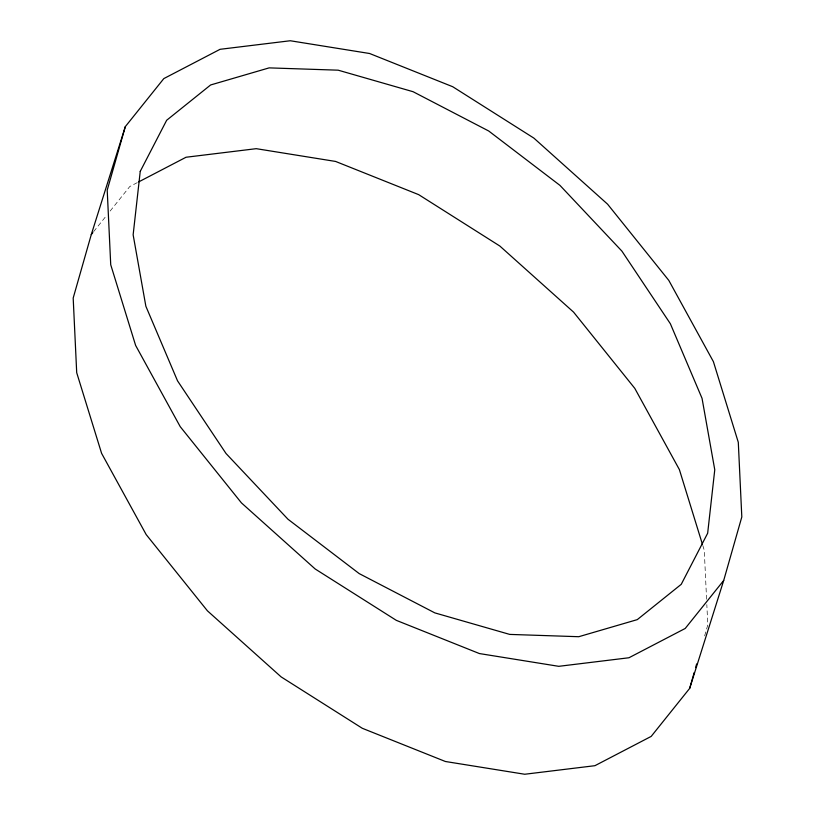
<?xml version="1.0" encoding="UTF-8"?>
<svg xmlns="http://www.w3.org/2000/svg" width="815" height="815" viewBox="0 0 815 815"><rect width="100%" height="100%" fill="white"/><g stroke="black" fill="none" stroke-linecap="round" stroke-linejoin="round"><path stroke-width="0.61" stroke-dasharray="4.08 3.06" d="M704.649 635.873L707.787 624.881L706.829 604.649M93.644 231.613L106.999 214.956M110.147 211.034L129.789 186.533L137.664 182.428M702.785 545.439L704.272 550.257L706.595 599.585"/><path stroke-width="1.22" d="M91.29 234.557L73.187 298.046L76.702 372.679L101.6 453.354L146.191 534.589L207.428 610.832L281.134 676.898L362.298 728.284L445.387 761.495L524.728 774.25L594.919 765.693L651.185 736.403L689.684 688.369L723.71 580.443L741.813 516.955L738.298 442.321L713.4 361.646L668.809 280.411L607.572 204.168L533.866 138.102L452.702 86.716L369.613 53.505L290.272 40.75L220.081 49.307L163.815 78.597L125.316 126.631L91.29 234.557L92.859 232.601M125.316 126.631L107.213 190.119L110.728 264.743L135.626 345.428L180.217 426.653L241.454 502.906L315.171 568.972L396.335 620.358L479.414 653.559L558.754 666.324L628.956 657.756L685.211 628.467L723.71 580.443M689.684 688.369L694.207 672.497M695.602 667.617L696.642 663.95M138.784 181.847L186.044 157.244L256.246 148.676L335.586 161.441L418.666 194.642L499.829 246.028L573.546 312.094L634.783 388.348L679.374 469.572L702.408 544.237M140.241 171.374L133.14 234.812L145.865 306.257L177.538 380.849L226.01 453.486L287.97 519.226L359.191 573.597L434.823 612.88L509.721 634.406L578.772 636.709L637.279 619.624L681.238 584.324L707.664 533.214L714.765 469.776L702.041 398.331L670.368 323.749L621.896 251.112L559.936 185.362L488.715 131.001L413.083 91.708L338.184 70.182L269.133 67.879L210.627 84.964L166.667 120.263L140.241 171.374"/></g></svg>
